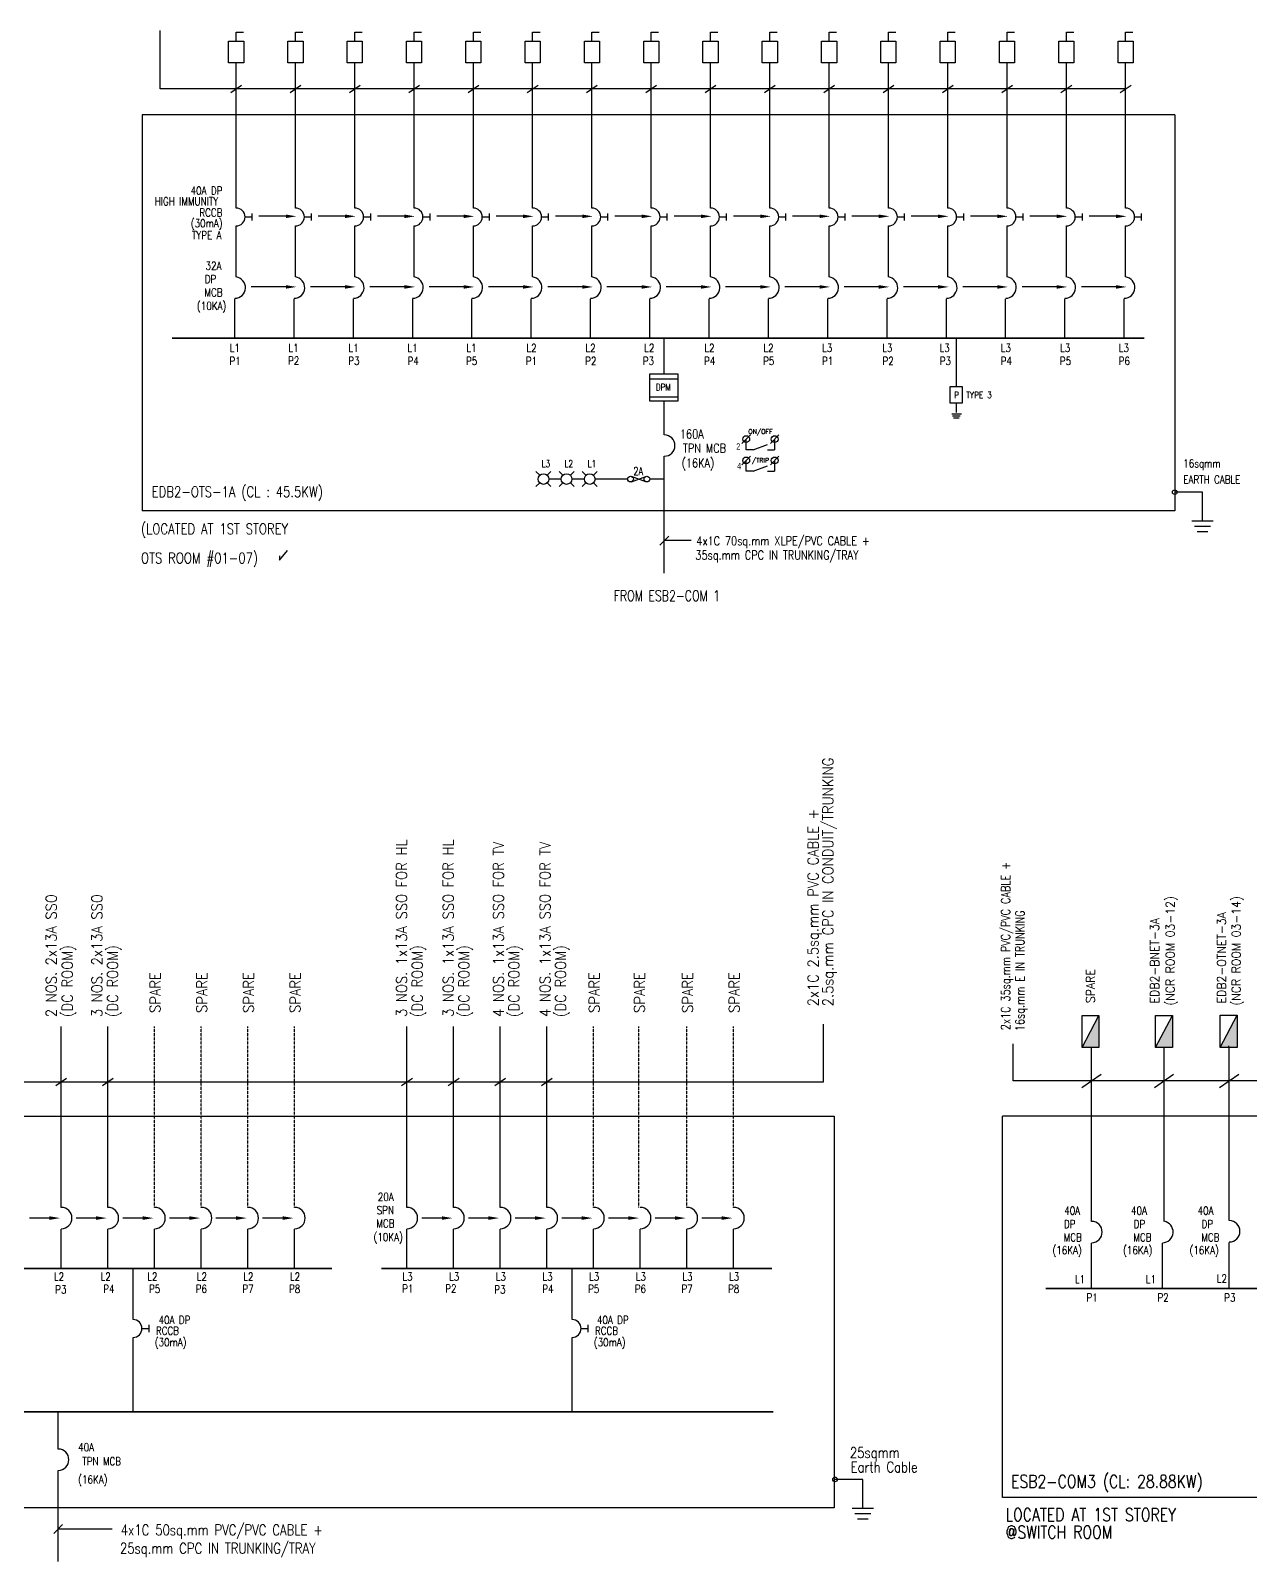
# Model space of a CAD drawing. Header units: millimetres. Extents: x 624049 to 847333, y 256790 to 538574.
# Drawn here: x 676576 to 710867, y 314572 to 357607 of the extents above; entities that cross this region are included whole.
import ezdxf
from ezdxf.enums import TextEntityAlignment as Align

# ---------------------------------------------------------------- set-up
doc = ezdxf.new("R2010")
doc.units = ezdxf.units.MM
doc.header["$LTSCALE"] = 0.01
doc.linetypes.add('DASHED', pattern=[19.05, 12.7, -6.35])
doc.linetypes.add('{ -E- }', pattern=[0])
doc.layers.add('E-_ELEC----_E-', color=3, linetype='Continuous')
doc.styles.add('100', font='romans.shx', dxfattribs={"width": 0.8, "height": 250})
doc.styles.add('A2', font='SIMPLEX.shx', dxfattribs={"width": 0.95, "height": 190})
doc.styles.add('ATT', font='ROMANS.SHX')
doc.styles.add('MONOTXT', font='MONOTXT.SHX')
doc.styles.add('PwNote', font='Romans.shx', dxfattribs={"width": 0.75, "bigfont": 'Special.shx'})
doc.styles.add('ROMANS', font='romans', dxfattribs={"width": 0.75})

# ---------------------------------------------------------------- blocks, each defined once
blk = doc.blocks.new('DB')
at = {"layer": 'E-_ELEC----_E-'}
blk.add_hatch(color=0, dxfattribs=at).paths.add_polyline_path([(0, 0), (400, 0), (400, 209)])
at = {"layer": 'E-_ELEC----_E-', "color": 0, "linetype": 'Continuous'}
for p, q in [((400, 209), (0, 209)), ((0, 209), (0, 0)), ((400, 0), (400, 209)), ((0, 0), (400, 0))]:
    blk.add_line(p, q, dxfattribs=at)
at = {"layer": 'E-_ELEC----_E-', "color": 0}
blk.add_line((400, 209), (0, 0), dxfattribs=at)

msp = doc.modelspace()

# ---------------------------------------------------------------- linework, layer by layer
for p, q in [((682354, 352618), (682354, 356704)), ((684021, 352618), (684021, 356704)), ((685688, 352618), (685688, 356704)), ((687355, 352618), (687355, 356704)), ((689022, 352618), (689022, 356704)), ((690689, 352618), (690689, 356704)), ((692356, 352618), (692356, 356704)), ((694023, 352618), (694023, 356704)), ((695691, 352618), (695691, 356704)), ((697358, 352618), (697358, 356704)), ((699025, 352618), (699025, 356704)), ((700692, 352618), (700692, 356704)), ((702359, 352618), (702359, 356704)), ((704026, 352618), (704026, 356704)), ((705693, 352618), (705693, 356704)), ((707360, 352618), (707360, 356704)), ((682203, 355864), (682505, 356074)), ((683870, 355864), (684172, 356074)), ((685538, 355864), (685839, 356074)), ((687205, 355864), (687506, 356074)), ((688872, 355864), (689173, 356074)), ((690539, 355864), (690840, 356074)), ((692206, 355864), (692507, 356074)), ((693873, 355864), (694174, 356074)), ((695540, 355864), (695841, 356074)), ((697207, 355864), (697508, 356074)), ((698874, 355864), (699175, 356074)), ((700541, 355864), (700842, 356074)), ((702208, 355864), (702509, 356074)), ((703875, 355864), (704177, 356074)), ((705542, 355864), (705844, 356074)), ((707209, 355864), (707511, 356074)), ((682804, 352268), (682804, 352468)), ((684471, 352268), (684471, 352468)), ((686138, 352268), (686138, 352468)), ((687805, 352268), (687805, 352468)), ((689472, 352268), (689472, 352468)), ((691139, 352268), (691139, 352468)), ((692806, 352268), (692806, 352468)), ((694473, 352268), (694473, 352468)), ((696141, 352268), (696141, 352468)), ((697808, 352268), (697808, 352468)), ((699475, 352268), (699475, 352468)), ((701142, 352268), (701142, 352468)), ((702809, 352268), (702809, 352468)), ((704476, 352268), (704476, 352468)), ((706143, 352268), (706143, 352468)), ((707810, 352268), (707810, 352468)), ((682354, 350681), (682354, 352118)), ((682604, 352368), (682804, 352368)), ((684021, 350681), (684021, 352118)), ((684271, 352368), (684471, 352368)), ((685688, 350681), (685688, 352118)), ((685938, 352368), (686138, 352368)), ((687355, 350681), (687355, 352118)), ((687605, 352368), (687805, 352368)), ((689022, 350681), (689022, 352118)), ((689272, 352368), (689472, 352368)), ((690689, 350681), (690689, 352118)), ((690939, 352368), (691139, 352368)), ((692356, 350681), (692356, 352118)), ((692606, 352368), (692806, 352368)), ((694023, 350681), (694023, 352118)), ((694273, 352368), (694473, 352368)), ((695691, 350681), (695691, 352118)), ((695941, 352368), (696141, 352368)), ((697358, 350681), (697358, 352118)), ((697608, 352368), (697808, 352368)), ((699025, 350681), (699025, 352118)), ((699275, 352368), (699475, 352368)), ((700692, 350681), (700692, 352118)), ((700942, 352368), (701142, 352368)), ((702359, 350681), (702359, 352118)), ((702609, 352368), (702809, 352368)), ((704026, 350681), (704026, 352118)), ((704276, 352368), (704476, 352368)), ((705693, 350681), (705693, 352118)), ((705943, 352368), (706143, 352368)), ((707360, 350681), (707360, 352118)), ((707610, 352368), (707810, 352368)), ((702599, 348962), (702599, 347604)), ((693985, 347819), (694769, 347819)), ((693985, 347313), (694769, 347313)), ((702599, 347137), (702599, 346874)), ((702475, 346838), (702742, 346838)), ((702491, 346775), (702711, 346775)), ((702516, 346721), (702684, 346721)), ((696573, 346003), (696813, 346243)), ((696693, 345823), (696693, 346123)), ((697373, 346003), (697613, 346243)), ((697493, 346123), (697493, 345823)), ((696573, 345403), (696813, 345643)), ((696893, 345823), (696693, 345823)), ((696893, 345823), (697293, 345973)), ((697293, 345823), (697493, 345823)), ((697373, 345403), (697613, 345643)), ((696693, 345223), (696693, 345523)), ((696893, 345223), (696693, 345223)), ((696893, 345223), (697293, 345373)), ((697293, 345223), (697493, 345223)), ((697493, 345523), (697493, 345223)), ((709519, 343825), (709519, 344632)), ((709219, 343825), (709819, 343825)), ((709294, 343675), (709744, 343675)), ((709369, 343525), (709669, 343525)), ((694265, 343144), (694515, 343394)), ((695149, 343269), (694390, 343269)), ((677286, 327949), (677587, 328158)), ((678597, 327949), (678899, 328158)), ((687005, 327949), (687307, 328158)), ((688317, 327949), (688619, 328158)), ((689629, 327949), (689930, 328158)), ((690940, 327949), (691242, 328158)), ((706130, 327895), (706671, 328270)), ((708168, 327895), (708709, 328270)), ((710002, 327895), (710543, 328271)), ((677105, 324223), (676541, 324223)), ((678417, 324223), (677852, 324223)), ((679729, 324223), (679164, 324223)), ((681040, 324223), (680476, 324223)), ((682352, 324223), (681787, 324223)), ((683664, 324223), (683099, 324223)), ((688137, 324223), (687572, 324223)), ((689448, 324223), (688884, 324223)), ((690760, 324223), (690195, 324223)), ((692072, 324223), (691507, 324223)), ((693383, 324223), (692819, 324223)), ((694695, 324223), (694130, 324223)), ((696007, 324223), (695442, 324223)), ((677437, 322804), (677437, 323911)), ((678748, 322804), (678748, 323911)), ((680060, 322804), (680060, 323911)), ((681371, 322804), (681371, 323911)), ((682683, 322804), (682683, 323911)), ((683995, 322804), (683995, 323911)), ((687156, 322804), (687156, 323911)), ((688468, 322804), (688468, 323911)), ((689780, 322804), (689780, 323911)), ((691091, 322804), (691091, 323911)), ((692403, 322804), (692403, 323911)), ((693714, 322804), (693714, 323911)), ((695026, 322804), (695026, 323911)), ((696338, 322804), (696338, 323911)), ((679457, 321369), (679457, 322804)), ((691800, 321369), (691800, 322804)), ((679707, 321119), (679907, 321119)), ((679907, 321019), (679907, 321219)), ((692050, 321119), (692250, 321119)), ((692250, 321019), (692250, 321219)), ((679457, 318778), (679457, 320869)), ((691800, 318778), (691800, 320869)), ((699968, 316069), (699968, 316876)), ((699668, 316069), (700268, 316069)), ((699743, 315919), (700193, 315919)), ((677226, 315354), (677476, 315604)), ((678870, 315479), (677351, 315479)), ((699818, 315769), (700118, 315769))]:
    msp.add_line(p, q)
at = {"linetype": '{ -E- }', "ltscale": 1.5}
for p, q in [((708740, 355243), (679708, 355243)), ((679708, 355243), (679708, 344103)), ((708740, 355243), (708740, 344103)), ((708740, 344103), (679708, 344103)), ((660544, 327090), (699166, 327090)), ((699166, 316076), (660544, 316076))]:
    msp.add_line(p, q, dxfattribs=at)
at = {"linetype": '{ -E- }'}
for p, q in [((683751, 352386), (682996, 352386)), ((685418, 352386), (684663, 352386)), ((687085, 352386), (686330, 352386)), ((688752, 352386), (687997, 352386)), ((690419, 352386), (689664, 352386)), ((692086, 352386), (691331, 352386)), ((693753, 352386), (692998, 352386)), ((695420, 352386), (694665, 352386)), ((697087, 352386), (696332, 352386)), ((698754, 352386), (697999, 352386)), ((700421, 352386), (699666, 352386)), ((702088, 352386), (701333, 352386)), ((703755, 352386), (703000, 352386)), ((705422, 352386), (704667, 352386)), ((707089, 352386), (706334, 352386)), ((683751, 350401), (682777, 350401)), ((685418, 350401), (684444, 350401)), ((687085, 350401), (686111, 350401)), ((688752, 350401), (687778, 350401)), ((690419, 350401), (689445, 350401)), ((692086, 350401), (691112, 350401)), ((693753, 350401), (692779, 350401)), ((695420, 350401), (694446, 350401)), ((697087, 350401), (696113, 350401)), ((698754, 350401), (697780, 350401)), ((700421, 350401), (699447, 350401)), ((702088, 350401), (701114, 350401)), ((703755, 350401), (702781, 350401)), ((705422, 350401), (704448, 350401)), ((707089, 350401), (706115, 350401)), ((682316, 348962), (682316, 350070)), ((683983, 348962), (683983, 350070)), ((685650, 348962), (685650, 350070)), ((687317, 348962), (687317, 350070)), ((688984, 348962), (688984, 350070)), ((690651, 348962), (690651, 350070)), ((692318, 348962), (692318, 350070)), ((693985, 348962), (693985, 350070)), ((695652, 348962), (695652, 350070)), ((697319, 348962), (697319, 350070)), ((698986, 348962), (698986, 350070)), ((700653, 348962), (700653, 350070)), ((702320, 348962), (702320, 350070)), ((703987, 348962), (703987, 350070)), ((705654, 348962), (705654, 350070)), ((707321, 348962), (707321, 350070)), ((694390, 347960), (694390, 348962)), ((694390, 346242), (694390, 347189)), ((694390, 342358), (694390, 345642)), ((709519, 344632), (708740, 344632)), ((677437, 324523), (677437, 329613)), ((678748, 324523), (678748, 329613)), ((687156, 324523), (687156, 329613)), ((688468, 324523), (688468, 329613)), ((689780, 324523), (689780, 329613)), ((691091, 324523), (691091, 329613)), ((677351, 317731), (677351, 318778)), ((677351, 314572), (677351, 317131)), ((699968, 316876), (699189, 316876))]:
    msp.add_line(p, q, dxfattribs=at)
at = {"color": 7}
for p, q in [((690887, 345105), (690781, 345211)), ((691099, 345105), (691205, 345211)), ((691537, 345105), (691431, 345211)), ((691749, 345105), (691855, 345211)), ((692187, 345105), (692081, 345211)), ((692399, 345105), (692505, 345211)), ((690887, 344893), (690781, 344787)), ((691099, 344893), (691205, 344787)), ((691493, 344999), (691143, 344999)), ((691537, 344893), (691431, 344787)), ((691749, 344893), (691855, 344787)), ((692143, 344999), (691793, 344999)), ((692187, 344893), (692081, 344787)), ((692399, 344893), (692505, 344787)), ((693362, 344999), (692443, 344999)), ((693468, 344924), (693874, 345074)), ((693872, 344925), (693470, 345073)), ((694390, 344999), (693980, 344999)), ((706401, 324131), (706401, 329016)), ((708439, 324131), (708439, 329016)), ((710265, 329049, 11626), (710265, 329063, 11626)), ((706401, 322225), (706401, 323519)), ((708395, 322225), (708395, 323519)), ((710273, 322245), (710273, 323539))]:
    msp.add_line(p, q, dxfattribs=at)
at = {"linetype": 'DASHED', "ltscale": 10}
for p, q in [((680060, 324523), (680060, 329613)), ((681371, 324523), (681371, 329613)), ((682683, 324523), (682683, 329613)), ((683995, 324523), (683995, 329613)), ((692403, 324523), (692403, 329613)), ((693675, 324523), (693675, 329613)), ((695026, 324523), (695026, 329613)), ((696338, 324523), (696338, 329613))]:
    msp.add_line(p, q, dxfattribs=at)
at = {"color": 7, "ltscale": 2500}
msp.add_line((710273, 324151), (710272, 329018), dxfattribs=at)
at = {"color": 7, "ltscale": 1.5}
for p, q in [((703898, 316369), (703898, 327090)), ((727516, 327090), (703898, 327090)), ((727516, 316369), (703898, 316369))]:
    msp.add_line(p, q, dxfattribs=at)
msp.add_lwpolyline([(707360, 355969), (680217, 355969), (680217, 357607)])
at = {"color": 7}
for points in [[(682141, 357306), (682567, 357306), (682567, 356704), (682141, 356704)], [(683809, 357306), (684234, 357306), (684234, 356704), (683809, 356704)], [(685476, 357306), (685901, 357306), (685901, 356704), (685476, 356704)], [(687143, 357306), (687568, 357306), (687568, 356704), (687143, 356704)], [(688810, 357306), (689235, 357306), (689235, 356704), (688810, 356704)], [(690477, 357306), (690902, 357306), (690902, 356704), (690477, 356704)], [(692144, 357306), (692569, 357306), (692569, 356704), (692144, 356704)], [(693811, 357306), (694236, 357306), (694236, 356704), (693811, 356704)], [(695478, 357306), (695903, 357306), (695903, 356704), (695478, 356704)], [(697145, 357306), (697570, 357306), (697570, 356704), (697145, 356704)], [(698812, 357306), (699237, 357306), (699237, 356704), (698812, 356704)], [(700479, 357306), (700904, 357306), (700904, 356704), (700479, 356704)], [(702146, 357306), (702571, 357306), (702571, 356704), (702146, 356704)], [(703813, 357306), (704238, 357306), (704238, 356704), (703813, 356704)], [(705480, 357306), (705906, 357306), (705906, 356704), (705480, 356704)], [(707147, 357306), (707573, 357306), (707573, 356704), (707147, 356704)]]:
    msp.add_lwpolyline(points, close=True, dxfattribs=at)
for points in [[(682354, 357306), (682354, 357567), (682560, 357567)], [(684021, 357306), (684021, 357567), (684228, 357567)], [(685688, 357306), (685688, 357567), (685895, 357567)], [(687355, 357306), (687355, 357567), (687562, 357567)], [(689022, 357306), (689022, 357567), (689229, 357567)], [(690689, 357306), (690689, 357567), (690896, 357567)], [(692356, 357306), (692356, 357567), (692563, 357567)], [(694023, 357306), (694023, 357567), (694230, 357567)], [(695691, 357306), (695691, 357567), (695897, 357567)], [(697358, 357306), (697358, 357567), (697564, 357567)], [(699025, 357306), (699025, 357567), (699231, 357567)], [(700692, 357306), (700692, 357567), (700898, 357567)], [(702359, 357306), (702359, 357567), (702565, 357567)], [(704026, 357306), (704026, 357567), (704232, 357567)], [(705693, 357306), (705693, 357567), (705899, 357567)], [(707360, 357306), (707360, 357567), (707566, 357567)], [(721968, 328082), (704197, 328082), (704197, 329124)]]:
    msp.add_lwpolyline(points, dxfattribs=at)
at = {"const_width": 50}
for points in [[(680553, 348962), (707882, 348962)], [(674092, 322804), (685052, 322804)], [(686435, 322804), (697421, 322804)], [(662091, 318778), (697460, 318778)]]:
    msp.add_lwpolyline(points, dxfattribs=at)
for points in [[(693985, 347960), (694769, 347960), (694769, 347189), (693985, 347189)], [(702430, 347604), (702768, 347604), (702768, 347137), (702430, 347137)]]:
    msp.add_lwpolyline(points, close=True)
at = {"linetype": '{ -E- }'}
msp.add_lwpolyline([(662781, 328053), (698869, 328053), (698869, 329679)], dxfattribs=at)
at = {"linetype": '{ -E- }', "ltscale": 1.5}
msp.add_lwpolyline([(699166, 327090), (699166, 316076)], dxfattribs=at)
at = {"color": 7, "const_width": 50}
msp.add_lwpolyline([(705112, 322245), (725729, 322245)], dxfattribs=at)
for centre, radius in [((696693, 346123), 96), ((697493, 346123), 96), ((696693, 345523), 96), ((697493, 345523), 96), ((708740, 344632), 63.8), ((699189, 316876), 63.8)]:
    msp.add_circle(centre, radius)
at = {"color": 7}
for centre, radius in [((690993, 344999), 150), ((691643, 344999), 150), ((692293, 344999), 150), ((693441, 344999), 79.2), ((693901, 344999), 79.2)]:
    msp.add_circle(centre, radius, dxfattribs=at)
for centre, radius, start, end in [((682354, 352368), 250, 270, 90), ((684021, 352368), 250, 270, 90), ((685688, 352368), 250, 270, 90), ((687355, 352368), 250, 270, 90), ((689022, 352368), 250, 270, 90), ((690689, 352368), 250, 270, 90), ((692356, 352368), 250, 270, 90), ((694023, 352368), 250, 270, 90), ((695691, 352368), 250, 270, 90), ((697358, 352368), 250, 270, 90), ((699025, 352368), 250, 270, 90), ((700692, 352368), 250, 270, 90), ((702359, 352368), 250, 270, 90), ((704026, 352368), 250, 270, 90), ((705693, 352368), 250, 270, 90), ((707360, 352368), 250, 270, 90), ((682314, 350383), 301, 270.2436, 82.5191), ((683981, 350383), 301, 270.2436, 82.5191), ((685648, 350383), 301, 270.2436, 82.5191), ((687315, 350383), 301, 270.2436, 82.5191), ((688983, 350383), 301, 270.2436, 82.5191), ((690650, 350383), 301, 270.2436, 82.5191), ((692317, 350383), 301, 270.2436, 82.5191), ((693984, 350383), 301, 270.2436, 82.5191), ((695651, 350383), 301, 270.2436, 82.5191), ((697318, 350383), 301, 270.2436, 82.5191), ((698985, 350383), 301, 270.2436, 82.5191), ((700652, 350383), 301, 270.2436, 82.5191), ((702319, 350383), 301, 270.2436, 82.5191), ((703986, 350383), 301, 270.2436, 82.5191), ((705653, 350383), 301, 270.2436, 82.5191), ((707320, 350383), 301, 270.2436, 82.5191), ((694390, 345942), 300, 270, 90), ((677437, 324223), 300, 270, 90), ((678748, 324223), 300, 270, 90), ((680060, 324223), 300, 270, 90), ((681371, 324223), 300, 270, 90), ((682683, 324223), 300, 270, 90), ((683995, 324223), 300, 270, 90), ((687156, 324223), 300, 270, 90), ((688468, 324223), 300, 270, 90), ((689780, 324223), 300, 270, 90), ((691091, 324223), 300, 270, 90), ((692403, 324223), 300, 270, 90), ((693714, 324223), 300, 270, 90), ((695026, 324223), 300, 270, 90), ((696338, 324223), 300, 270, 90), ((679457, 321119), 250, 270, 90), ((691800, 321119), 250, 270, 90), ((677351, 317431), 300, 270, 90)]:
    msp.add_arc(centre, radius, start, end)
for centre, radius, start, end in [((706401, 323831), 300, 270, 90), ((708394, 323833), 302, 270.3189, 81.4373), ((710273, 323851), 300, 270, 90)]:
    msp.add_arc(centre, radius, start, end, dxfattribs=at)
for points in [[(683751, 352436), (684051, 352386), (683751, 352336)], [(685418, 352436), (685718, 352386), (685418, 352336)], [(687085, 352436), (687385, 352386), (687085, 352336)], [(688752, 352436), (689052, 352386), (688752, 352336)], [(690419, 352436), (690719, 352386), (690419, 352336)], [(692086, 352436), (692386, 352386), (692086, 352336)], [(693753, 352436), (694053, 352386), (693753, 352336)], [(695420, 352436), (695720, 352386), (695420, 352336)], [(697087, 352436), (697387, 352386), (697087, 352336)], [(698754, 352436), (699054, 352386), (698754, 352336)], [(700421, 352436), (700721, 352386), (700421, 352336)], [(702088, 352436), (702388, 352386), (702088, 352336)], [(703755, 352436), (704055, 352386), (703755, 352336)], [(705422, 352436), (705722, 352386), (705422, 352336)], [(707089, 352436), (707389, 352386), (707089, 352336)], [(683751, 350451), (684051, 350401), (683751, 350351)], [(685418, 350451), (685718, 350401), (685418, 350351)], [(687085, 350451), (687385, 350401), (687085, 350351)], [(688752, 350451), (689052, 350401), (688752, 350351)], [(690419, 350451), (690719, 350401), (690419, 350351)], [(692086, 350451), (692386, 350401), (692086, 350351)], [(693753, 350451), (694053, 350401), (693753, 350351)], [(695420, 350451), (695720, 350401), (695420, 350351)], [(697087, 350451), (697387, 350401), (697087, 350351)], [(698754, 350451), (699054, 350401), (698754, 350351)], [(700421, 350451), (700721, 350401), (700421, 350351)], [(702088, 350451), (702388, 350401), (702088, 350351)], [(703755, 350451), (704055, 350401), (703755, 350351)], [(705422, 350451), (705722, 350401), (705422, 350351)], [(707089, 350451), (707389, 350401), (707089, 350351)], [(677105, 324273), (677405, 324223), (677105, 324173)], [(678417, 324273), (678717, 324223), (678417, 324173)], [(679729, 324273), (680029, 324223), (679729, 324173)], [(681040, 324273), (681340, 324223), (681040, 324173)], [(682352, 324273), (682652, 324223), (682352, 324173)], [(683664, 324273), (683964, 324223), (683664, 324173)], [(688137, 324273), (688437, 324223), (688137, 324173)], [(689448, 324273), (689748, 324223), (689448, 324173)], [(690760, 324273), (691060, 324223), (690760, 324173)], [(692072, 324273), (692372, 324223), (692072, 324173)], [(693383, 324273), (693683, 324223), (693383, 324173)], [(694695, 324273), (694995, 324223), (694695, 324173)], [(696007, 324273), (696307, 324223), (696007, 324173)]]:
    msp.add_solid(points)
at = {"layer": 'E-_ELEC----_E-', "color": 3}
msp.add_lwpolyline([(683576, 342845), (683576, 342719), (683796, 342989)], dxfattribs=at)

# ---------------------------------------------------------------- block references
at = {"color": 7, "linetype": 'Continuous', "lineweight": 0, "xscale": -2.267999999807214, "yscale": 2.2680000000164, "zscale": -2.267999999807214, "rotation": 90}
for p in [(706610, 329923), (708675, 329923), (710492, 329925)]:
    msp.add_blockref('DB', p, dxfattribs=at)

# ---------------------------------------------------------------- texts
for s, height, rotation, style, width, p in [('HIGH IMMUNITY', 225, 360, '100', 0.8, (680066, 352695)), ('40A DP', 225, 360, '100', 0.8, (681074, 352996)), ('RCCB', 225, 360, '100', 0.8, (681320, 352379)), ('(30mA)', 225, 360, '100', 0.8, (681079, 352077)), ('TYPE A', 225, 360, '100', 0.8, (681111, 351742)), ('32A', 225, 360, '100', 0.8, (681494, 350884)), ('MCB', 225, 360, '100', 0.8, (681463, 350134)), ('DP', 225, 360, '100', 0.8, (681472, 350509)), ('(10KA)', 225, 360, '100', 0.8, (681252, 349754)), ('L1', 225, 360, '100', 0.8, (682172, 348572)), ('L1', 225, 360, '100', 0.8, (683824, 348572)), ('L1', 225, 360, '100', 0.8, (685514, 348572)), ('L1', 225, 360, '100', 0.8, (687173, 348572)), ('L1', 225, 360, '100', 0.8, (688825, 348572)), ('L2', 225, 360, '100', 0.8, (690515, 348572)), ('L2', 225, 360, '100', 0.8, (692174, 348572)), ('L2', 225, 360, '100', 0.8, (693826, 348572)), ('L2', 225, 360, '100', 0.8, (695516, 348572)), ('L2', 225, 360, '100', 0.8, (697176, 348572)), ('L3', 225, 360, '100', 0.8, (698828, 348572)), ('L3', 225, 360, '100', 0.8, (700518, 348572)), ('L3', 225, 360, '100', 0.8, (702130, 348572)), ('L3', 225, 360, '100', 0.8, (703852, 348572)), ('L3', 225, 360, '100', 0.8, (705519, 348572)), ('L3', 225, 360, '100', 0.8, (707170, 348572)), ('P1', 225, 360, '100', 0.8, (682167, 348207)), ('P2', 225, 360, '100', 0.8, (683813, 348217)), ('P3', 225, 360, '100', 0.8, (685506, 348212)), ('P4', 225, 360, '100', 0.8, (687174, 348207)), ('P5', 225, 360, '100', 0.8, (688816, 348207)), ('P1', 225, 360, '100', 0.8, (690498, 348207)), ('P2', 225, 360, '100', 0.8, (692165, 348207)), ('P3', 225, 360, '100', 0.8, (693787, 348207)), ('P4', 225, 360, '100', 0.8, (695508, 348207)), ('P5', 225, 360, '100', 0.8, (697169, 348207)), ('P1', 225, 360, '100', 0.8, (698824, 348207)), ('P2', 225, 360, '100', 0.8, (700523, 348207)), ('P3', 225, 360, '100', 0.8, (702135, 348207)), ('P4', 225, 360, '100', 0.8, (703848, 348207)), ('P5', 225, 360, '100', 0.8, (705511, 348207)), ('P6', 225, 360, '100', 0.8, (707163, 348207)), ('16sqmm', 225, 360, '100', 0.8, (708981, 345327)), ('EARTH CABLE', 225, 360, '100', 0.8, (708981, 344874)), ('4x1C 70sq.mm XLPE/PVC CABLE +', 250, 360, 'PwNote', 0.8, (695291, 343137)), ('35sq.mm CPC IN TRUNKING/TRAY', 250, 360, 'PwNote', 0.8, (695265, 342737)), ('3 NOS. 1x13A SSO FOR HL', 300, 90, 'A2', 0.9, (687155, 329877)), ('3 NOS. 1x13A SSO FOR HL', 300, 90, 'A2', 0.9, (688466, 329877)), ('4 NOS. 1x13A SSO FOR TV', 300, 90, 'A2', 0.9, (689875, 329877)), ('4 NOS. 1x13A SSO FOR TV', 300, 90, 'A2', 0.9, (691187, 329877)), ('2x1C 35sq.mm PVC/PVC CABLE +', 250, 90, 'PwNote', 0.8, (704110, 329504, 11626)), ('2 NOS. 2x13A SSO', 300, 90, 'A2', 0.9, (677304, 329871)), ('3 NOS. 2x13A SSO', 300, 90, 'A2', 0.9, (678592, 329871)), ('(NCR ROOM 03-12)', 250, 90, 'A2', 0.9, (708738, 330196)), ('(NCR ROOM 03-14)', 250, 90, 'A2', 0.9, (710592, 330196)), ('16sq.mm E IN TRUNKING', 250, 90, 'PwNote', 0.8, (704513, 329478, 11626)), ('EDB2-OTNET-3A', 250, 90, 'A2', 0.9, (710181, 330258)), ('EDB2-BNET-3A', 250, 90, 'A2', 0.9, (708299, 330258)), ('(DC ROOM)', 300, 90, 'A2', 0.9, (677755, 329871)), ('(DC ROOM)', 300, 90, 'A2', 0.9, (679032, 329871)), ('(DC ROOM)', 300, 90, 'A2', 0.9, (687594, 329871)), ('(DC ROOM)', 300, 90, 'A2', 0.9, (688905, 329871)), ('(DC ROOM)', 300, 90, 'A2', 0.9, (690314, 329871)), ('(DC ROOM)', 300, 90, 'A2', 0.9, (691626, 329871)), ('SPARE', 300, 90, 'A2', 0.9, (680227, 329990)), ('SPARE', 300, 90, 'A2', 0.9, (681539, 329990)), ('SPARE', 300, 90, 'A2', 0.9, (682851, 329990)), ('SPARE', 300, 90, 'A2', 0.9, (684162, 329990)), ('SPARE', 300, 90, 'A2', 0.9, (692570, 329990)), ('SPARE', 300, 90, 'A2', 0.9, (693843, 329990)), ('SPARE', 300, 90, 'A2', 0.9, (695194, 329990)), ('SPARE', 300, 90, 'A2', 0.9, (696505, 329990)), ('SPARE', 250, 90, 'A2', 0.9, (706496, 330266)), ('40A', 225, 360, '100', 0.8, (705633, 324319)), ('40A', 225, 360, '100', 0.8, (707512, 324319)), ('40A', 225, 360, '100', 0.8, (709383, 324319)), ('DP', 225, 360, '100', 0.8, (705626, 323944)), ('DP', 225, 360, '100', 0.8, (707585, 323944)), ('DP', 225, 360, '100', 0.8, (709495, 323944)), ('MCB', 225, 360, '100', 0.8, (705618, 323569)), ('MCB', 225, 360, '100', 0.8, (707576, 323569)), ('MCB', 225, 360, '100', 0.8, (709487, 323569)), ('(16KA)', 225, 360, '100', 0.8, (705303, 323209)), ('(16KA)', 225, 360, '100', 0.8, (707286, 323209)), ('(16KA)', 225, 360, '100', 0.8, (709156, 323209)), ('L1', 225, 360, '100', 0.8, (705934, 322390)), ('L1', 225, 360, '100', 0.8, (707929, 322390)), ('L2', 225, 360, '100', 0.8, (709924, 322410)), ('P1', 225, 360, '100', 0.8, (706259, 321877)), ('P2', 225, 360, '100', 0.8, (708254, 321877)), ('P3', 225, 360, '100', 0.8, (710131, 321874)), ('4x1C 50sq.mm PVC/PVC CABLE +', 300, 360, 'PwNote', 0.8, (679112, 315306)), ('25sq.mm CPC IN TRUNKING/TRAY', 300, 360, 'PwNote', 0.8, (679086, 314790))]:
    msp.add_text(s, height=height, rotation=rotation, dxfattribs=dict(style=style, width=width)).set_placement(p)
for s, height, style, width, p in [('DPM', 186.6, '100', 0.8, (694152, 347491)), ('P', 180, 'ROMANS', 0.85, (702538, 347274)), ('TYPE 3', 180, 'ROMANS', 0.85, (702876, 347274)), ('L3', 200, 'ROMANS', 0.75, (690945, 345335)), ('L2', 200, 'ROMANS', 0.75, (691587, 345335)), ('L1', 200, 'ROMANS', 0.75, (692237, 345335)), ('FROM ESB2-COM 1', 300, 'PwNote', 0.75, (692970, 341569)), ('20A', 225, '100', 0.8, (686337, 324708)), ('SPN', 225, '100', 0.8, (686305, 324333)), ('MCB', 225, '100', 0.8, (686296, 323958)), ('(10KA)', 225, '100', 0.8, (686217, 323578)), ('L2', 225, '100', 0.8, (677231, 322464)), ('L2', 225, '100', 0.8, (678543, 322464)), ('P4', 225, '100', 0.8, (678618, 322120)), ('L2', 225, '100', 0.8, (679855, 322464)), ('P5', 225, '100', 0.8, (679905, 322120)), ('P6', 225, '100', 0.8, (681217, 322120)), ('L2', 225, '100', 0.8, (681249, 322464)), ('P7', 225, '100', 0.8, (682528, 322120)), ('L2', 225, '100', 0.8, (682554, 322464)), ('P8', 225, '100', 0.8, (683840, 322120)), ('L2', 225, '100', 0.8, (683866, 322464)), ('P1', 225, '100', 0.8, (687021, 322128)), ('L3', 225, '100', 0.8, (687027, 322464)), ('P2', 225, '100', 0.8, (688232, 322128)), ('L3', 225, '100', 0.8, (688339, 322464)), ('L3', 225, '100', 0.8, (689651, 322464)), ('P4', 225, '100', 0.8, (690961, 322120)), ('L3', 225, '100', 0.8, (690962, 322464)), ('P5', 225, '100', 0.8, (692248, 322120)), ('L3', 225, '100', 0.8, (692274, 322464)), ('P6', 225, '100', 0.8, (693560, 322120)), ('L3', 225, '100', 0.8, (693586, 322464)), ('P7', 225, '100', 0.8, (694871, 322120)), ('L3', 225, '100', 0.8, (694897, 322464)), ('P8', 225, '100', 0.8, (696183, 322120)), ('L3', 225, '100', 0.8, (696209, 322464)), ('P3', 225, '100', 0.8, (677267, 322103)), ('P3', 225, '100', 0.8, (689610, 322103))]:
    msp.add_text(s, height=height, dxfattribs=dict(style=style, width=width)).set_placement(p)
at = {"width": 0.8}
for s, height, style, p in [('160A', 250, 'PwNote', (695164, 346267)), ('(16KA)', 250, 'PwNote', (695338, 345434)), ('TPN MCB', 250, 'PwNote', (695520, 345868)), ('RCCB', 225, '100', (680423, 321056)), ('40A DP ', 225, '100', (680682, 321358)), ('RCCB', 225, '100', (692766, 321056)), ('40A DP ', 225, '100', (693005, 321358)), ('(30mA)', 225, '100', (680513, 320715)), ('(30mA)', 225, '100', (692856, 320715)), ('40A ', 225, '100', (678197, 317781)), ('25sqmm ', 300, 'ROMANS', (700389, 317579)), ('TPN MCB', 225, '100', (678574, 317386)), ('Earth Cable', 300, 'ROMANS', (700569, 317221)), ('(16KA)', 225, '100', (678326, 316858))]:
    msp.add_text(s, height=height, dxfattribs=dict(at, style=style)).set_placement(p, align=Align.MIDDLE)
at = {"style": 'MONOTXT', "width": 0.8}
for s, p in [('2', (696531, 345916)), ('4', (696553, 345363))]:
    msp.add_text(s, height=176, dxfattribs=at).set_placement(p, align=Align.MIDDLE_RIGHT)
at = {"style": 'ATT'}
for s, p in [('ON/OFF', (697093, 346335)), ('/TRIP', (697093, 345527))]:
    msp.add_text(s, height=128, rotation=0, dxfattribs=at).set_placement(p, align=Align.MIDDLE_CENTER)
at = {"style": 'ROMANS', "width": 0.75}
msp.add_text('2A', height=225, dxfattribs=at).set_placement((693658, 345110), align=Align.CENTER)
at = {"ltscale": 1.5, "style": 'PwNote', "width": 0.8}
for s, height, p in [('EDB2-OTS-1A (CL : 45.5KW)', 300, (679980, 344491)), ('(LOCATED AT 1ST STOREY', 300, (679680, 343450)), ('OTS ROOM #01-07)', 300, (679680, 342630)), ('ESB2-COM3 (CL: 28.88KW)', 360, (704140, 316639)), ('LOCATED AT 1ST STOREY', 360, (703985, 315704)), ('@SWITCH ROOM', 360, (703985, 315213))]:
    msp.add_text(s, height=height, dxfattribs=at).set_placement(p)
at = {"ltscale": 1.5, "style": 'A2', "width": 0.9}
for s, p in [('2.5sq.mm CPC IN CONDUIT/TRUNKING', (699141, 330178)), ('2x1C 2.5sq.mm PVC CABLE +', (698722, 330178))]:
    msp.add_text(s, height=300, rotation=90, dxfattribs=at).set_placement(p)

doc.saveas('drawing.dxf')
